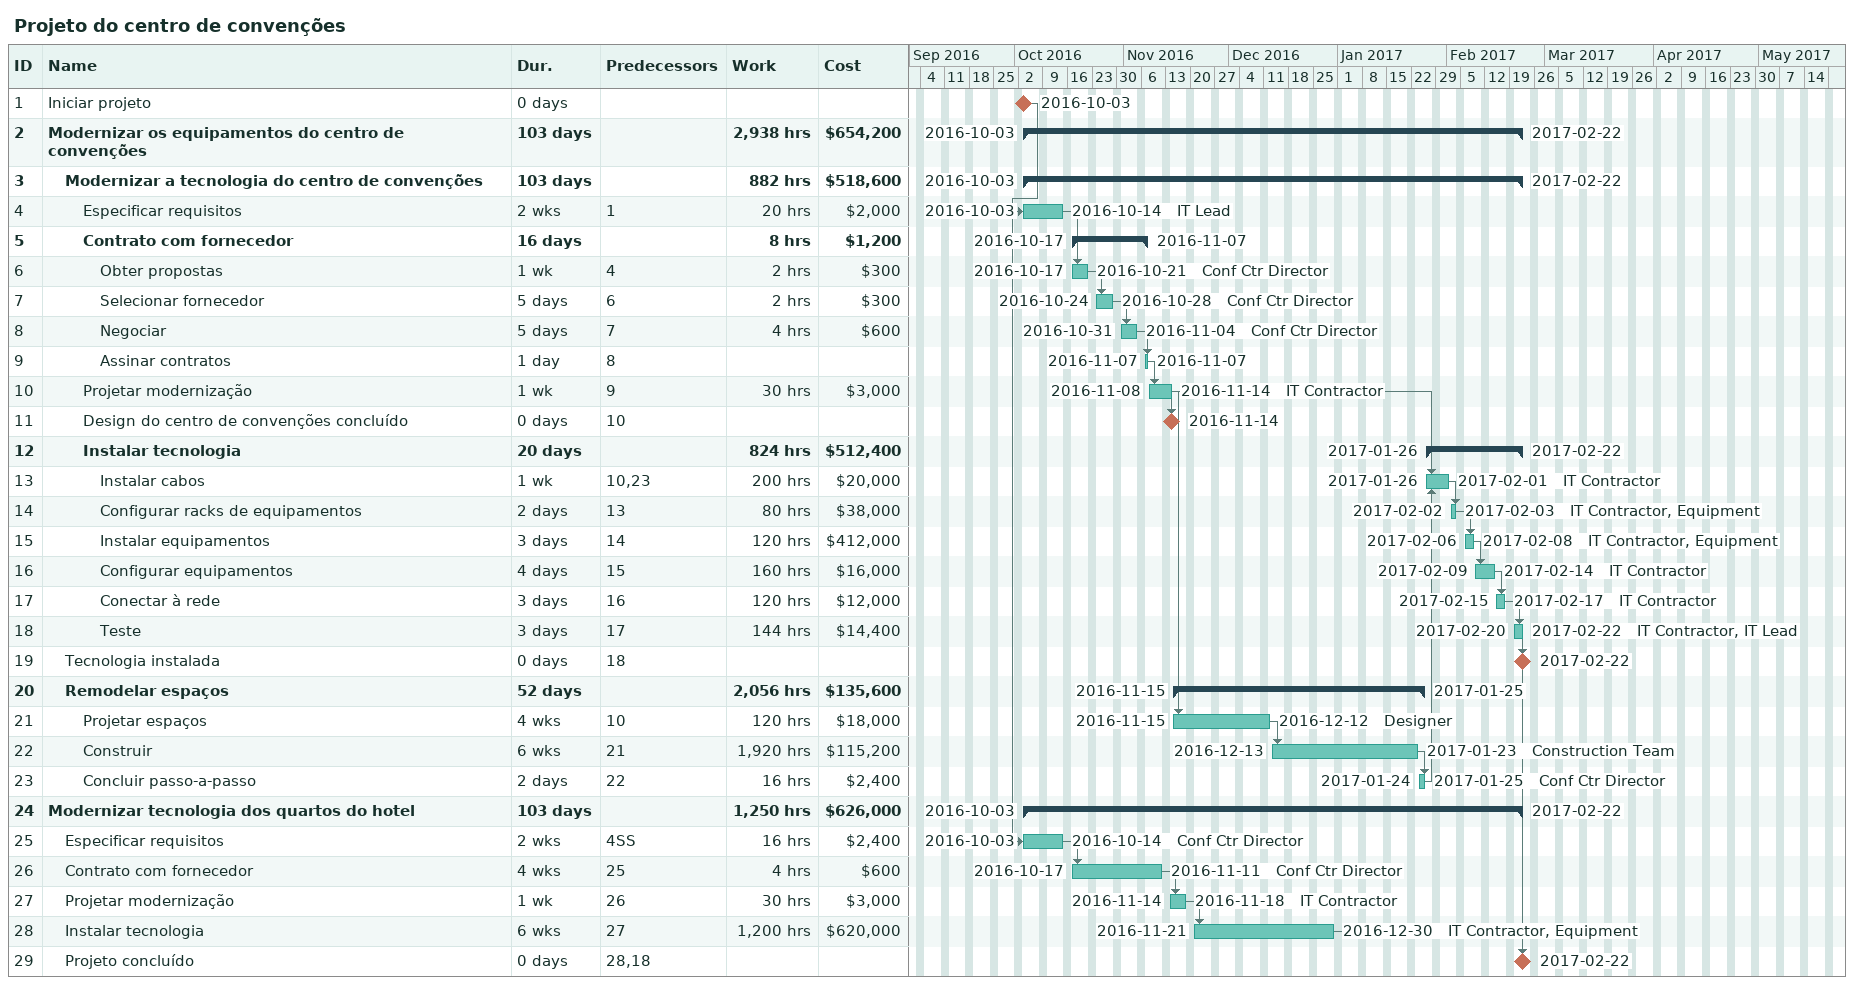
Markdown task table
Projeto do centro de convenções

| ID | Level | Task | Duration | Start | Finish | Predecessors | Resources | Work (h) | Cost ($) |
|---|---|---|---|---|---|---|---|---|---|
| 1 | 1 | Iniciar projeto | 0d | 2016-10-03 | 2016-10-03 |  |  |  |  |
| 2 | 1 | **Modernizar os equipamentos do centro de convenções** | 103d | 2016-10-03 | 2017-02-22 |  |  | 2938 | 654200 |
| 3 | 2 | **Modernizar a tecnologia do centro de convenções** | 103d | 2016-10-03 | 2017-02-22 |  |  | 882 | 518600 |
| 4 | 3 | Especificar requisitos | 2w | 2016-10-03 | 2016-10-14 | 1 | IT Lead | 20 | 2000 |
| 5 | 3 | **Contrato com fornecedor** | 16d | 2016-10-17 | 2016-11-07 |  |  | 8 | 1200 |
| 6 | 4 | Obter propostas | 1w | 2016-10-17 | 2016-10-21 | 4 | Conf Ctr Director | 2 | 300 |
| 7 | 4 | Selecionar fornecedor | 5d | 2016-10-24 | 2016-10-28 | 6 | Conf Ctr Director | 2 | 300 |
| 8 | 4 | Negociar | 5d | 2016-10-31 | 2016-11-04 | 7 | Conf Ctr Director | 4 | 600 |
| 9 | 4 | Assinar contratos | 1d | 2016-11-07 | 2016-11-07 | 8 |  |  |  |
| 10 | 3 | Projetar modernização | 1w | 2016-11-08 | 2016-11-14 | 9 | IT Contractor | 30 | 3000 |
| 11 | 3 | Design do centro de convenções concluído | 0d | 2016-11-14 | 2016-11-14 | 10 |  |  |  |
| 12 | 3 | **Instalar tecnologia** | 20d | 2017-01-26 | 2017-02-22 |  |  | 824 | 512400 |
| 13 | 4 | Instalar cabos | 1w | 2017-01-26 | 2017-02-01 | 10, 23 | IT Contractor | 200 | 20000 |
| 14 | 4 | Configurar racks de equipamentos | 2d | 2017-02-02 | 2017-02-03 | 13 | IT Contractor, Equipment | 80 | 38000 |
| 15 | 4 | Instalar equipamentos | 3d | 2017-02-06 | 2017-02-08 | 14 | IT Contractor, Equipment | 120 | 412000 |
| 16 | 4 | Configurar equipamentos | 4d | 2017-02-09 | 2017-02-14 | 15 | IT Contractor | 160 | 16000 |
| 17 | 4 | Conectar à rede | 3d | 2017-02-15 | 2017-02-17 | 16 | IT Contractor | 120 | 12000 |
| 18 | 4 | Teste | 3d | 2017-02-20 | 2017-02-22 | 17 | IT Contractor, IT Lead | 144 | 14400 |
| 19 | 2 | Tecnologia instalada | 0d | 2017-02-22 | 2017-02-22 | 18 |  |  |  |
| 20 | 2 | **Remodelar espaços** | 52d | 2016-11-15 | 2017-01-25 |  |  | 2056 | 135600 |
| 21 | 3 | Projetar espaços | 4w | 2016-11-15 | 2016-12-12 | 10 | Designer | 120 | 18000 |
| 22 | 3 | Construir | 6w | 2016-12-13 | 2017-01-23 | 21 | Construction Team | 1920 | 115200 |
| 23 | 3 | Concluir passo-a-passo | 2d | 2017-01-24 | 2017-01-25 | 22 | Conf Ctr Director | 16 | 2400 |
| 24 | 1 | **Modernizar tecnologia dos quartos do hotel** | 103d | 2016-10-03 | 2017-02-22 |  |  | 1250 | 626000 |
| 25 | 2 | Especificar requisitos | 2w | 2016-10-03 | 2016-10-14 | 4SS | Conf Ctr Director | 16 | 2400 |
| 26 | 2 | Contrato com fornecedor | 4w | 2016-10-17 | 2016-11-11 | 25 | Conf Ctr Director | 4 | 600 |
| 27 | 2 | Projetar modernização | 1w | 2016-11-14 | 2016-11-18 | 26 | IT Contractor | 30 | 3000 |
| 28 | 2 | Instalar tecnologia | 6w | 2016-11-21 | 2016-12-30 | 27 | IT Contractor, Equipment | 1200 | 620000 |
| 29 | 2 | Projeto concluído | 0d | 2017-02-22 | 2017-02-22 | 28, 18 |  |  |  |
